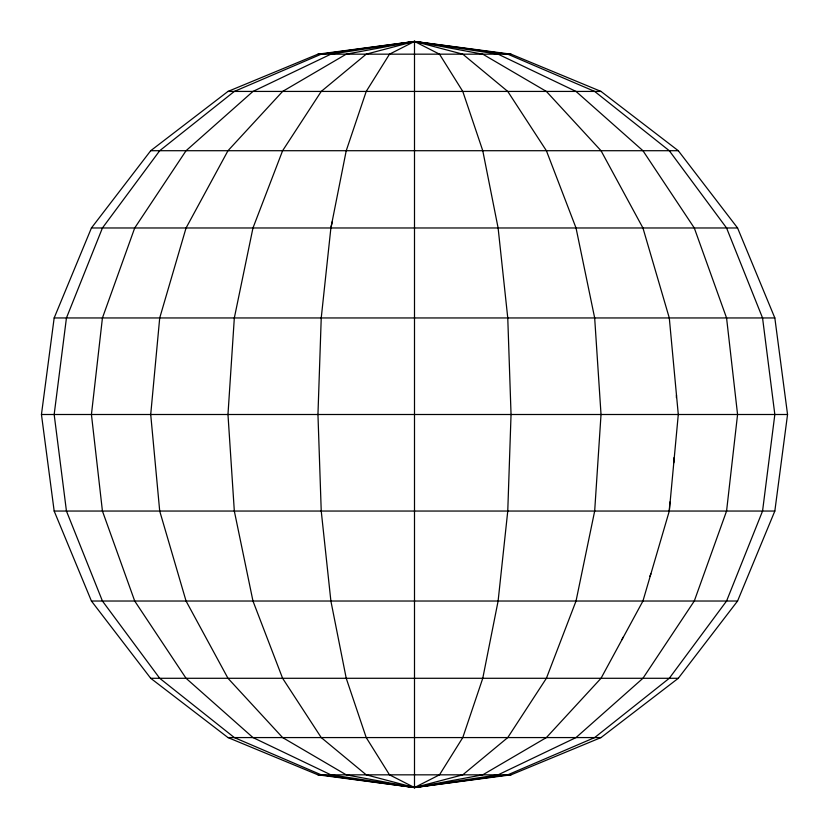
<?xml version="1.0" encoding="UTF-8"?>
<svg xmlns="http://www.w3.org/2000/svg" width="829" height="829" viewBox="0 0 829 829"><rect width="100%" height="100%" fill="white"/><g stroke="black" fill="none" stroke-linecap="round" stroke-linejoin="round"><path stroke-width="1.24" d="M673.79 462.779L673.998 457.66M676.371 397.557L676.474 394.998M669.293 511.047L678.288 414.5L669.293 317.953L642.941 227.975L601.025 150.712L546.394 91.428L482.768 54.165L414.5 41.45L346.232 54.165L282.606 91.428L227.975 150.712L186.059 227.975L159.707 317.953L150.712 414.5L159.707 511.047L186.059 601.025L227.975 678.288L282.606 737.572L346.232 774.835L414.5 787.55L498.115 774.835L576.031 737.572L642.941 678.288L694.287 601.025L726.567 511.047L737.572 414.5L726.567 317.953L694.287 227.975L642.941 150.712L576.031 91.428L498.115 54.165L414.5 41.45L330.885 54.165L252.969 91.428L186.059 150.712L134.712 227.975L102.433 317.953L91.428 414.5L102.433 511.047L134.712 601.025L186.059 678.288L252.969 737.572L330.885 774.835L414.5 787.55L507.762 774.835L594.673 737.572L669.293 678.288L726.567 601.025L762.556 511.047L774.835 414.5L762.556 317.953L726.567 227.975L669.293 150.712L594.673 91.428L507.762 54.165L414.5 41.45L321.237 54.165L234.327 91.428L159.707 150.712L102.433 227.975L66.444 317.953L54.165 414.5L66.444 511.047L102.433 601.025L159.707 678.288L234.327 737.572L321.237 774.835L414.5 787.55L511.047 774.835L601.025 737.572L678.288 678.288L737.572 601.025L774.835 511.047L787.55 414.5L774.835 317.953L737.572 227.975L678.288 150.712L601.025 91.428L511.047 54.165L414.5 41.45L317.953 54.165L227.975 91.428L150.712 150.712L91.428 227.975L54.165 317.953L41.45 414.5L54.165 511.047L91.428 601.025L150.712 678.288L227.975 737.572L317.953 774.835L414.5 787.55L482.768 774.835L546.394 737.572L601.025 678.288L642.941 601.025L669.293 511.047L669.853 502.022M330.885 227.975L321.237 317.953L317.953 414.5L321.237 511.047L330.885 601.025L346.232 678.288L366.221 737.572L389.506 774.835L414.5 787.55L462.779 774.835L507.762 737.572L546.394 678.288L576.031 601.025L594.673 511.047L601.025 414.5L594.673 317.953L576.031 227.975L546.394 150.712L507.762 91.428L462.779 54.165L414.5 41.45L366.221 54.165L321.237 91.428L282.606 150.712L252.969 227.975L234.327 317.953L227.975 414.5L234.327 511.047L252.969 601.025L282.606 678.288L321.237 737.572L366.221 774.835L414.5 787.55L439.494 774.835L462.779 737.572L482.768 678.288L498.115 601.025L507.762 511.047L511.047 414.5L507.762 317.953L498.115 227.975L482.768 150.712L462.779 91.428L439.494 54.165L414.5 41.45L389.506 54.165L366.221 91.428L346.232 150.712L330.885 227.975L332.274 221.706M621.988 639.656L623.014 637.304M649.863 576.228L650.9 573.875M317.953 54.165L511.047 54.165M227.975 91.428L601.025 91.428M150.712 150.712L678.288 150.712M91.428 227.975L737.572 227.975M54.165 317.953L774.835 317.953M41.45 414.5L787.55 414.5M54.165 511.047L774.835 511.047M91.428 601.025L737.572 601.025M150.712 678.288L678.288 678.288M227.975 737.572L601.025 737.572M317.953 774.835L511.047 774.835M414.5 41.45L414.5 787.55"/></g></svg>
